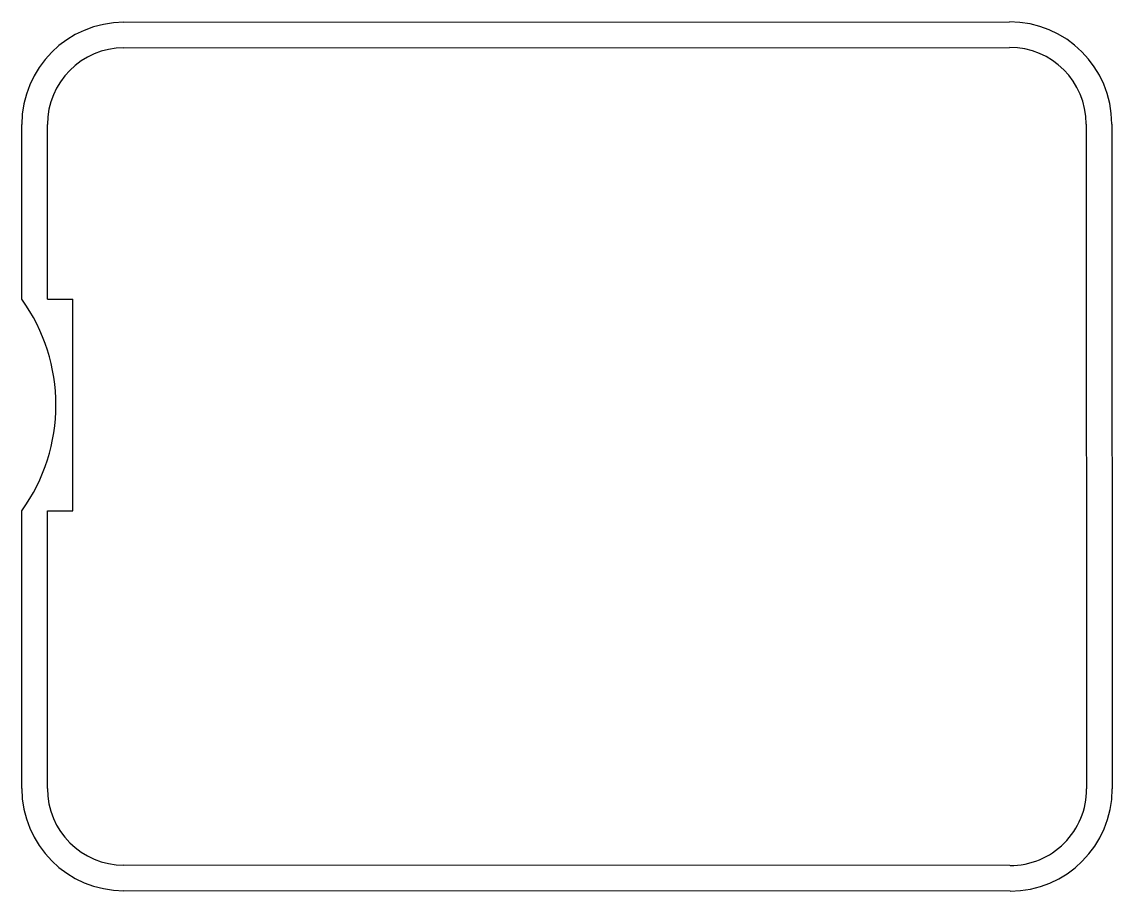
# Model space of a CAD drawing. Header units: millimetres. Extents: x -8 to 56, y -43 to 8.
import ezdxf

# ---------------------------------------------------------------- set-up
doc = ezdxf.new("R2010")
doc.units = ezdxf.units.MM

msp = doc.modelspace()

# ---------------------------------------------------------------- linework, layer by layer
at = {"color": 7, "linetype": 'Continuous', "lineweight": 25}
for p, q in [((-2.007, 7.978), (49.986, 8.007)), ((-2.009, 6.478), (49.987, 6.507)), ((-8.007, -8.276), (-8.007, 1.978)), ((-6.507, -8.276), (-6.507, 1.978)), ((54.487, 2.01), (54.513, -37.007)), ((55.987, 2.008), (56.013, -37.008)), ((-6.507, -8.276), (-5.005, -8.276)), ((-5.005, -20.683), (-5.005, -8.276)), ((-8.007, -36.982), (-8.007, -20.683)), ((-6.507, -36.982), (-6.507, -20.683)), ((-6.507, -20.683), (-5.005, -20.683)), ((50.012, -41.508), (-2.007, -41.482)), ((50.013, -43.008), (-2.007, -42.982))]:
    msp.add_line(p, q, dxfattribs=at)
for centre, radius, start, end in [((-2.007, 1.978), 6, 90.00777, 180), ((49.987, 2.007), 6, 0.00933, 90.00777), ((-2.007, 1.978), 4.5, 90.03107, 180), ((49.987, 2.007), 4.5, 0.0373, 90.00518), ((-16.601, -14.48), 10.599, 324.17943, 35.82057), ((-2.007, -36.982), 6, 180, 269.99301), ((-2.007, -36.982), 4.5, 180, 269.99534), ((50.013, -37.008), 4.5, 269.99534, 0.00622), ((50.013, -37.008), 6, 270, 0)]:
    msp.add_arc(centre, radius, start, end, dxfattribs=at)

doc.saveas('drawing.dxf')
